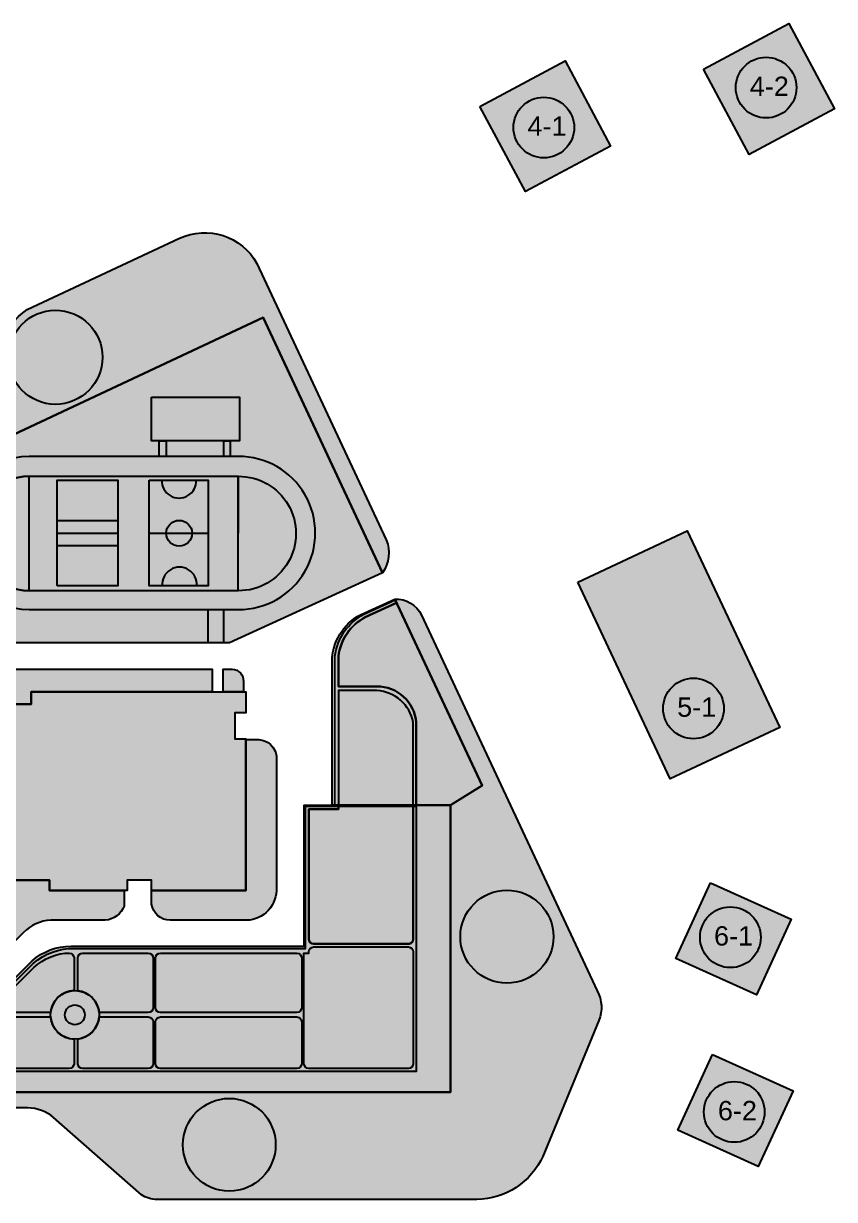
# Model space of a CAD drawing. Header units: millimetres. Extents: x 2242357 to 2245404, y 378014 to 382094.
# Drawn here: x 2244671.2 to 2244839, y 381106.1 to 381349.5 of the extents above; entities that cross this region are included whole.
import ezdxf

# ---------------------------------------------------------------- set-up
doc = ezdxf.new("R2010")
doc.units = ezdxf.units.MM
for name, color, linetype, transparency in [('торговый_центр_здание', 250, 'Continuous', 0.4), ('торговый_центр_подписи_здание', 250, 'Continuous', 0.4), ('торговый_центр_штриховка_здание', 240, 'Continuous', 0.4)]:
    doc.layers.add(name, color=color, linetype=linetype, transparency=transparency)
for name, color, linetype, true_color, transparency in [('школа_дорожки', 7, 'Continuous', 0x000000, 0.5), ('школа_дорожки_штриховки', 7, 'Continuous', 0xe5d73e, 0.5), ('школа_здание_штриховка', 7, 'Continuous', 0xae5b56, 0.5), ('школа_озеленение_штриховка', 7, 'Continuous', 0x4dd15e, 0.5), ('школа_розовая_площадка', 7, 'Continuous', 0x000000, 0.5), ('школа_розовая_площадка_штриховка', 7, 'Continuous', 0xd8749c, 0.5), ('школа_сад', 7, 'Continuous', 0x000000, 0.5), ('школа_сад_штриховка', 7, 'Continuous', 0x2d8650, 0.5), ('школа_штриховка_тропинки_площадки', 7, 'Continuous', 0xf4c085, 0.5)]:
    doc.layers.add(name, color=color, linetype=linetype, true_color=true_color, transparency=transparency)
for name, color, linetype, true_color in [('школа_контур_здания', 7, 'Continuous', 0x000000), ('школа_озеленение', 7, 'Continuous', 0x000000), ('школа_стадион', 7, 'Continuous', 0x000000), ('школа_стадион_дорожки_штриховка', 7, 'Continuous', 0x6d6b5f), ('школа_стадион_игра_штриховка', 7, 'Continuous', 0x3e738e), ('школа_стадион_озеленение_штриховка', 7, 'Continuous', 0x50ef34), ('школа_стадион_поле_штриховка', 7, 'Continuous', 0x419b31), ('школа_тропинки_площадки', 7, 'Continuous', 0x000000)]:
    doc.layers.add(name, color=color, linetype=linetype, true_color=true_color)
doc.styles.get("Standard").update_dxf_attribs({"font": 'arial.ttf'})

# ---------------------------------------------------------------- blocks, each defined once
blk = doc.blocks.new('A$C4AC02E62')
at = {"layer": 'школа_дорожки_штриховки'}
h = blk.add_hatch(color=256, dxfattribs=at)
h.dxf.hatch_style = 1
edge = h.paths.add_edge_path()
edge.add_line((174.4633956807666, 62.6175263186451), (174.4633956807666, 93.47889421170112))
edge.add_arc((185.8270755572211, 92.03654062064619), 11.45485068502281, 117.9066491774152, 172.7663200540998, ccw=False)
edge.add_line((180.4658346185461, 102.1593218498165), (186.9290976035409, 105.1121931516682))
edge.add_line((186.9290976035409, 105.1121931516682), (187.2152615236118, 104.5001035872265))
edge.add_line((187.2152615236118, 104.5001035872265), (180.754621587228, 101.5484306777362))
edge.add_arc((185.7833552858622, 92.11982371969944), 10.68582199837325, 118.0731649939531, 172.6930768982207)
edge.add_line((175.184311971534, 93.4788942115847), (175.184311971534, 87.21507368609309))
edge.add_line((175.184311971534, 87.21507368609309), (183.1243120287545, 87.21507368603488))
edge.add_arc((183.1841734120703, 79.06811827749111), 8.147175327315177, 4.6902556427817785, 90.42098461649312, ccw=False)
edge.add_line((191.3040663567372, 79.7343047237373), (191.3040663567372, 62.6175263186451))
edge.add_line((191.3040663567372, 62.6175263186451), (190.6575565645471, 62.6175263186451))
edge.add_line((190.6575565645471, 62.6175263186451), (190.6575565645471, 79.7343047237955))
edge.add_arc((182.7667465731823, 78.334582833254), 8.013994240744369, 10.05885580555814, 87.44274897878823)
edge.add_line((183.1243120287545, 86.34059623791836), (175.184311971534, 86.34059623791836))
edge.add_line((175.184311971534, 86.34059623791836), (175.184311971534, 62.6175263186451))
edge.add_line((175.184311971534, 62.6175263186451), (174.4633956807666, 62.6175263186451))
h = blk.add_hatch(color=256, dxfattribs=at)
h.dxf.hatch_style = 1
edge = h.paths.add_edge_path()
edge.add_line((120.5335660534911, 33.00400760630146), (168.3885185029358, 33.00400760630146))
edge.add_line((168.3885185029358, 33.00400760630146), (168.3885185029358, 62.41468411381356))
edge.add_line((168.3885185029358, 62.41468411381356), (175.184311971534, 62.41468411381356))
edge.add_line((175.184311971534, 62.41468411381356), (175.184311971534, 61.80294204247184))
edge.add_line((175.184311971534, 61.80294204247184), (169.0664443718269, 61.80294204247184))
edge.add_line((169.0664443718269, 61.80294204247184), (169.0664443718269, 34.9373064073734))
edge.add_arc((170.0664443718269, 34.9373064073734), 1, 180, 270)
edge.add_line((170.0664443718269, 33.9373064073734), (189.6575565645471, 33.93730640743161))
edge.add_arc((189.6575565646344, 34.93730640734429), 0.9999999999126885, 269.9999999949974, 360.0000000016676)
edge.add_line((190.6575565645471, 34.9373064073734), (190.6575565645471, 62.41468411381356))
edge.add_line((190.6575565645471, 62.41468411381356), (191.3040663567372, 62.41468411381356))
edge.add_line((191.3040663567372, 62.41468411381356), (191.3040663567372, 7.512140350649133))
edge.add_line((191.3040663567372, 7.512140350649133), (90.6172829605639, 7.512140350649133))
edge.add_line((90.6172829605639, 7.512140350649133), (89.65896267443895, 7.512140350649133))
edge.add_line((89.65896267443895, 7.512140350649133), (112.1165984622203, 29.93307498807553))
edge.add_arc((120.2598098608171, 20.6840406806503), 12.32300805413053, 88.72706689856187, 131.3619526215606, ccw=False)
edge = h.paths.add_edge_path(flags=16)
edge.add_line((168.0693973009475, 9.15263952803798), (168.0693973009475, 32.02757314615883))
edge.add_line((168.0693973009475, 32.02757314615883), (169.0532165500335, 32.02757314615883))
edge.add_line((169.0532165500335, 32.02757314615883), (169.0532165500335, 32.30987864197232))
edge.add_arc((170.0532165500335, 32.30987864197232), 1, 90, 180, ccw=False)
edge.add_line((170.0532165500335, 33.30987864197232), (189.6575565645471, 33.30987864197232))
edge.add_arc((189.6575565645471, 32.30987864197232), 1, 0, 90, ccw=False)
edge.add_line((190.6575565645471, 32.30987864197232), (190.6575565645471, 9.15263952803798))
edge.add_arc((189.6575565645471, 9.15263952803798), 1, -90, 0, ccw=False)
edge.add_line((189.6575565645471, 8.15263952803798), (169.0693973009475, 8.15263952803798))
edge.add_arc((169.0693973009475, 9.15263952803798), 1, 180, 270, ccw=False)
edge = h.paths.add_edge_path(flags=16)
edge.add_line((138.374236728996, 18.82021868252195), (166.5965026700869, 18.82021868252195))
edge.add_arc((166.5965026700869, 17.82021868252195), 1, 0, 90, ccw=False)
edge.add_line((167.5965026700869, 17.82021868252195), (167.5965026700869, 9.15263952803798))
edge.add_arc((166.5965026700869, 9.15263952803798), 1, -90, 0, ccw=False)
edge.add_line((166.5965026700869, 8.15263952803798), (138.374236728996, 8.15263952803798))
edge.add_arc((138.374236728996, 9.15263952803798), 1, 180, 270, ccw=False)
edge.add_line((137.374236728996, 9.15263952803798), (137.374236728996, 17.82021868252195))
edge.add_arc((138.374236728996, 17.82021868252195), 1, 90, 180, ccw=False)
edge = h.paths.add_edge_path(flags=16)
edge.add_line((138.374236728996, 32.02757314615883), (166.5965026700869, 32.02757314615883))
edge.add_arc((166.5965026700869, 31.02757314615883), 1, 0, 90, ccw=False)
edge.add_line((167.5965026700869, 31.02757314615883), (167.5965026700869, 20.74306035437621))
edge.add_arc((166.5965026700869, 20.74306035437621), 1, -90, 0, ccw=False)
edge.add_line((166.5965026700869, 19.74306035437621), (138.374236728996, 19.74306035437621))
edge.add_arc((138.374236728996, 20.74306035437621), 1, 180, 270, ccw=False)
edge.add_line((137.374236728996, 20.74306035437621), (137.374236728996, 31.02757314615883))
edge.add_arc((138.374236728996, 31.02757314615883), 1, 90, 180, ccw=False)
edge = h.paths.add_edge_path(flags=16)
edge.add_line((121.2974727642722, 9.15263952803798), (121.2974727642722, 14.26213682920206))
edge.add_arc((120.6807255713649, 19.26072525927641), 5.036493164219745, 277.0338481047763, 354.9823305389667)
edge.add_line((125.6979177491739, 18.82021868252195), (135.8616586327553, 18.82021868252195))
edge.add_arc((135.8616586327553, 17.82021868252195), 1, 0, 90, ccw=False)
edge.add_line((136.8616586327553, 17.82021868252195), (136.8616586327553, 9.15263952803798))
edge.add_arc((135.8616586327553, 9.15263952803798), 1, -90, 0, ccw=False)
edge.add_line((135.8616586327553, 8.15263952803798), (122.2974727642722, 8.15263952803798))
edge.add_arc((122.2974727642722, 9.15263952803798), 1, 180, 270, ccw=False)
edge = h.paths.add_edge_path(flags=16)
edge.add_line((121.2974727642722, 24.25931368989404), (121.2974727642722, 31.02757314615883))
edge.add_arc((122.2974727642722, 31.02757314615883), 1, 90, 180, ccw=False)
edge.add_line((122.2974727642722, 32.02757314615883), (135.8616586327553, 32.02757314615883))
edge.add_arc((135.8616586327553, 31.02757314615883), 1, 0, 90, ccw=False)
edge.add_line((136.8616586327553, 31.02757314615883), (136.8616586327553, 20.74306035437621))
edge.add_arc((135.8616586327553, 20.74306035437621), 1, -90, 0, ccw=False)
edge.add_line((135.8616586327553, 19.74306035437621), (125.6940693906508, 19.74306035437621))
edge.add_arc((120.6807255711358, 19.2607252595323), 5.036493164533027, 5.495527006585802, 82.96615189303729)
edge = h.paths.add_edge_path(flags=16)
edge.add_line((104.5787040744908, 21.45074516226305), (111.4533565486781, 28.31416280951817))
edge.add_arc((120.0892807902359, 20.38769465725507), 11.72211947024798, 96.79098765393587, 137.4527860637202, ccw=False)
edge.add_line((118.703166206833, 32.02757314615883), (119.5038034538738, 32.02757314615883))
edge.add_arc((119.5038034538738, 31.02757314615883), 1, 0, 90, ccw=False)
edge.add_line((120.5038034538738, 31.02757314615883), (120.5038034538738, 24.29411000147229))
edge.add_arc((120.6807255712298, 19.26072525960249), 5.036493164424772, 92.01310241858758, 174.5044729940978)
edge.add_line((115.6673817518167, 19.74306035437621), (105.2852323562838, 19.74306035437621))
edge.add_arc((105.2852323561899, 20.74306035442143), 1.000000000045219, 134.9531442237498, 270.00000000538284, ccw=False)
edge = h.paths.add_edge_path(flags=16)
edge.add_arc((120.6807255712338, 19.26072525954805), 2.048422809284821, 0, 360)
edge = h.paths.add_edge_path(flags=16)
edge.add_line((102.3576062433422, 18.82021868252195), (115.6635333932936, 18.82021868252195))
edge.add_arc((120.6807255713204, 19.26072525952403), 5.036493164458339, 185.0176694636228, 267.9868975803938)
edge.add_line((120.5038034538738, 14.22734051762382), (120.5038034538738, 9.15263952803798))
edge.add_arc((119.5038034538738, 9.15263952803798), 1, -90, 0, ccw=False)
edge.add_line((119.5038034538738, 8.15263952803798), (93.67583900410682, 8.15263952803798))
edge.add_arc((93.67583900405279, 9.1526395281962), 1.00000000015822, 134.9531442205175, 270.0000000030957, ccw=False)
edge.add_line((92.96931072231382, 9.860324336157646), (101.6510779615492, 18.5279034905252))
edge.add_arc((102.3576062431006, 17.82021868233269), 1.000000000189262, 89.99999998616067, 134.9531442035607, ccw=False)
at = {"layer": 'школа_здание_штриховка'}
h = blk.add_hatch(color=256, dxfattribs=at)
h.dxf.hatch_style = 1
h.paths.add_polyline_path([(36.49886740278453, 13.73021093499847), (36.49886740278453, 81.78390209097415), (70.93915503239259, 81.78390209097415), (70.93915503239259, 79.87416882975958), (72.70176229206845, 79.87416882975958), (72.70176229206845, 81.78390209097415), (85.36905517848209, 81.78390209097415), (85.36905517848209, 83.51978557556868), (111.6312419571914, 83.51978557556868), (111.6312419571914, 86.09746797895059), (156.0634955060668, 86.09746797895059), (156.0634955060668, 81.78390209097415), (153.776735806372, 81.78390209097415), (153.776735806372, 76.38279474317096), (156.0634955060668, 76.38279474317096), (156.0634955060668, 44.9708850919269), (136.5574187305756, 44.9708850919269), (136.5574187305756, 47.13028231821954), (131.5143116549589, 47.13028231821954), (131.5143116549589, 44.9708850919269), (115.4292803020217, 44.9708850919269), (115.4292803020217, 47.13028231821954), (108.3833717247471, 47.13028231821954), (101.2907251650468, 40.04113100696122), (102.8520034584217, 38.4807791725616), (78.08923215512186, 13.73021093499847)])
h.paths.add_polyline_path([(49.51669756742194, 25.92845240910538), (49.51669756742194, 62.37677701958455), (86.02879279246554, 62.37677701958455), (86.02879279246554, 39.90303151367698), (72.04732363577932, 25.92845240910538)], flags=16)
h = blk.add_hatch(color=256, dxfattribs=at)
h.dxf.hatch_style = 1
edge = h.paths.add_edge_path()
edge.add_arc((120.6807255712338, 19.26072525954805), 2.048422809284821, 0, 360)
at = {"layer": 'школа_озеленение_штриховка'}
h = blk.add_hatch(color=256, dxfattribs=at)
h.dxf.hatch_style = 1
h.paths.add_polyline_path([(83.1500880648382, 85.20991911902092), (83.1500880648382, 90.81755477306433), (149.0676312325522, 90.81755477306433), (149.0676312325522, 86.09746797895059), (111.6312419571914, 86.09746797895059), (111.6312419571914, 83.51978557556868), (92.25744339963421, 83.51978557556868), (92.25744339963421, 85.20991911902092)])
h = blk.add_hatch(color=256, dxfattribs=at)
h.dxf.hatch_style = 1
edge = h.paths.add_edge_path()
edge.add_line((151.3428165884688, 86.09746797895059), (151.3428165884688, 90.81755477306433))
edge.add_line((151.3428165884688, 90.81755477306433), (153.1897512120195, 90.81755477306433))
edge.add_arc((153.0557355918114, 88.32467262410586), 2.496481843526119, -2.7873080099590766, 86.92278069171391, ccw=False)
edge.add_line((155.5492639322765, 88.20327241672203), (155.5492639322765, 86.09746797895059))
edge.add_line((155.5492639322765, 86.09746797895059), (151.3428165884688, 86.09746797895059))
h = blk.add_hatch(color=256, dxfattribs=at)
h.dxf.hatch_style = 1
edge = h.paths.add_edge_path()
edge.add_line((156.0634955060668, 76.20371640170924), (158.7090598735958, 76.20371640170924))
edge.add_arc((158.5525699732807, 72.3652413035178), 3.841663724005059, 6.4576188956390865, 87.66541452367551, ccw=False)
edge.add_line((162.3698595669121, 72.7973064915277), (162.3698595669121, 44.93689942127094))
edge.add_arc((155.9824769981123, 45.21294228132307), 6.393344644299465, 266.3522637858952, 357.52539398999625, ccw=False)
edge.add_line((155.5757195758633, 38.83255011937581), (140.3786057638936, 38.83255011937581))
edge.add_arc((140.4130120021061, 42.73511528281981), 3.902716828589368, 188.9127372885077, 269.4948755285761, ccw=False)
edge.add_line((136.5574187305756, 42.13046731194481), (136.5574187305756, 44.9708850919269))
edge.add_line((136.5574187305756, 44.9708850919269), (156.0634955060668, 44.9708850919269))
edge.add_line((156.0634955060668, 44.9708850919269), (156.0634955060668, 76.20371640170924))
h = blk.add_hatch(color=256, dxfattribs=at)
h.dxf.hatch_style = 1
edge = h.paths.add_edge_path()
edge.add_line((6.823902589734644, 44.71468542097136), (12.00590179441497, 44.71468542097136))
edge.add_line((12.00590179441497, 44.71468542097136), (12.00590179441497, 5.461235842201859))
edge.add_line((12.00590179441497, 5.461235842201859), (81.73305765120313, 5.461235842201859))
edge.add_arc((81.76939589705489, 17.7485628549569), 12.2873807455654, 269.830555331503, 318.0262892227325)
edge.add_line((90.90447082137689, 9.530890939291567), (111.815327739343, 30.40757451439276))
edge.add_arc((119.9423956573581, 21.19437273823807), 12.28545155507804, 90.09614878296719, 131.4158750662944, ccw=False)
edge.add_line((119.9217792931013, 33.47980699501932), (168.1256155436859, 33.47980699501932))
edge.add_line((168.1256155436859, 33.47980699501932), (168.1256155436859, 62.6175263186451))
edge.add_line((168.1256155436859, 62.6175263186451), (173.8929458647035, 62.6175263186451))
edge.add_line((173.8929458647035, 62.6175263186451), (198.3908719057217, 62.6175263186451))
edge.add_line((198.3908719057217, 62.6175263186451), (198.3908719057217, 3.263931521913037))
edge.add_line((198.3908719057217, 3.263931521913037), (6.823902589734644, 3.263931521913037))
edge.add_line((6.823902589734644, 3.263931521913037), (6.823902589734644, 44.71468542097136))
edge = h.paths.add_edge_path(flags=16)
edge.add_line((120.5335660534911, 33.00400760630146), (168.3885185029358, 33.00400760630146))
edge.add_line((168.3885185029358, 33.00400760630146), (168.3885185029358, 62.41468411381356))
edge.add_line((168.3885185029358, 62.41468411381356), (175.184311971534, 62.41468411381356))
edge.add_line((175.184311971534, 62.41468411381356), (175.184311971534, 61.80294204247184))
edge.add_line((175.184311971534, 61.80294204247184), (169.0664443718269, 61.80294204247184))
edge.add_line((169.0664443718269, 61.80294204247184), (169.0664443718269, 34.9373064073734))
edge.add_arc((170.0664443718269, 34.9373064073734), 1, 180, 270)
edge.add_line((170.0664443718269, 33.9373064073734), (189.6575565645471, 33.93730640743161))
edge.add_arc((189.6575565646344, 34.93730640734429), 0.9999999999126885, 269.9999999949974, 360.0000000016676)
edge.add_line((190.6575565645471, 34.9373064073734), (190.6575565645471, 62.41468411381356))
edge.add_line((190.6575565645471, 62.41468411381356), (191.3040663567372, 62.41468411381356))
edge.add_line((191.3040663567372, 62.41468411381356), (191.3040663567372, 7.512140350649133))
edge.add_line((191.3040663567372, 7.512140350649133), (90.6172829605639, 7.512140350649133))
edge.add_line((90.6172829605639, 7.512140350649133), (89.65896267443895, 7.512140350649133))
edge.add_line((89.65896267443895, 7.512140350649133), (112.1165984622203, 29.93307498807553))
edge.add_arc((120.2598098608171, 20.6840406806503), 12.32300805413053, 88.72706689856187, 131.3619526215606, ccw=False)
edge = h.paths.add_edge_path(flags=0)
edge.add_line((190.6575565645471, 62.41468411381356), (190.6575565645471, 34.9373064073734))
edge.add_arc((189.6575565645471, 34.9373064073734), 1, -90, 0, ccw=False)
edge.add_line((189.6575565645471, 33.9373064073734), (170.0664443718269, 33.9373064073734))
edge.add_arc((170.0664443718269, 34.9373064073734), 1, 180, 270, ccw=False)
edge.add_line((169.0664443718269, 34.9373064073734), (169.0664443718269, 61.80294204247184))
edge.add_line((169.0664443718269, 61.80294204247184), (175.184311971534, 61.80294204247184))
edge.add_line((175.184311971534, 61.80294204247184), (175.184311971534, 62.41468411381356))
edge.add_line((175.184311971534, 62.41468411381356), (190.6575565645471, 62.41468411381356))
h = blk.add_hatch(color=256, dxfattribs=at)
h.dxf.hatch_style = 1
edge = h.paths.add_edge_path()
edge.add_line((130.8859901181422, 44.9708850919269), (130.8859901181422, 41.77361777029))
edge.add_arc((126.4452031590982, 43.60996128247396), 4.805491266286483, 276.1969756279911, 337.53404500410386, ccw=False)
edge.add_line((126.9639409435913, 38.83255011937581), (115.685569350142, 38.83255011937581))
edge.add_arc((115.9665226822406, 30.78610335226047), 8.051350219114688, 91.99975264118852, 136.9184829485707)
edge.add_line((110.0859561348334, 36.28548308386235), (88.30026795389131, 14.58865130797494))
edge.add_arc((77.74869613625368, 26.96622571561557), 16.26468616480026, 271.26223588733285, 310.4467599116266, ccw=False)
edge.add_line((78.1069809901528, 10.70548624894582), (40.43414439912885, 10.70548624894582))
edge.add_line((40.43414439912885, 10.70548624894582), (40.43414439912885, 13.73021093499847))
edge.add_line((40.43414439912885, 13.73021093499847), (78.08923215512186, 13.73021093499847))
edge.add_line((78.08923215512186, 13.73021093499847), (102.8520034584217, 38.4807791725616))
edge.add_line((102.8520034584217, 38.4807791725616), (101.2907251650468, 40.04113100696122))
edge.add_line((101.2907251650468, 40.04113100696122), (108.3833717247471, 47.13028231821954))
edge.add_line((108.3833717247471, 47.13028231821954), (115.4292803020217, 47.13028231821954))
edge.add_line((115.4292803020217, 47.13028231821954), (115.4292803020217, 44.9708850919269))
edge.add_line((115.4292803020217, 44.9708850919269), (130.8859901181422, 44.9708850919269))
h = blk.add_hatch(color=256, dxfattribs=at)
h.dxf.hatch_style = 1
edge = h.paths.add_edge_path()
edge.add_line((104.5787040744908, 21.45074516226305), (111.4533565486781, 28.31416280951817))
edge.add_arc((120.0892807902359, 20.38769465725507), 11.72211947024798, 96.79098765393587, 137.4527860637202, ccw=False)
edge.add_line((118.703166206833, 32.02757314615883), (119.5038034538738, 32.02757314615883))
edge.add_arc((119.5038034538738, 31.02757314615883), 1, 0, 90, ccw=False)
edge.add_line((120.5038034538738, 31.02757314615883), (120.5038034538738, 24.29411000147229))
edge.add_arc((120.6807255712298, 19.26072525960249), 5.036493164424772, 92.01310241858758, 174.5044729940978)
edge.add_line((115.6673817518167, 19.74306035437621), (105.2852323562838, 19.74306035437621))
edge.add_arc((105.2852323561899, 20.74306035442143), 1.000000000045219, 134.9531442237498, 270.00000000538284, ccw=False)
h = blk.add_hatch(color=256, dxfattribs=at)
h.dxf.hatch_style = 1
edge = h.paths.add_edge_path()
edge.add_line((121.2974727642722, 24.25931368989404), (121.2974727642722, 31.02757314615883))
edge.add_arc((122.2974727642722, 31.02757314615883), 1, 90, 180, ccw=False)
edge.add_line((122.2974727642722, 32.02757314615883), (135.8616586327553, 32.02757314615883))
edge.add_arc((135.8616586327553, 31.02757314615883), 1, 0, 90, ccw=False)
edge.add_line((136.8616586327553, 31.02757314615883), (136.8616586327553, 20.74306035437621))
edge.add_arc((135.8616586327553, 20.74306035437621), 1, -90, 0, ccw=False)
edge.add_line((135.8616586327553, 19.74306035437621), (125.6940693906508, 19.74306035437621))
edge.add_arc((120.6807255711358, 19.2607252595323), 5.036493164533027, 5.495527006585802, 82.96615189303729)
h = blk.add_hatch(color=256, dxfattribs=at)
h.dxf.hatch_style = 1
edge = h.paths.add_edge_path()
edge.add_line((138.374236728996, 32.02757314615883), (166.5965026700869, 32.02757314615883))
edge.add_arc((166.5965026700869, 31.02757314615883), 1, 0, 90, ccw=False)
edge.add_line((167.5965026700869, 31.02757314615883), (167.5965026700869, 20.74306035437621))
edge.add_arc((166.5965026700869, 20.74306035437621), 1, -90, 0, ccw=False)
edge.add_line((166.5965026700869, 19.74306035437621), (138.374236728996, 19.74306035437621))
edge.add_arc((138.374236728996, 20.74306035437621), 1, 180, 270, ccw=False)
edge.add_line((137.374236728996, 20.74306035437621), (137.374236728996, 31.02757314615883))
edge.add_arc((138.374236728996, 31.02757314615883), 1, 90, 180, ccw=False)
h = blk.add_hatch(color=256, dxfattribs=at)
h.dxf.hatch_style = 1
edge = h.paths.add_edge_path()
edge.add_line((168.0693973009475, 9.15263952803798), (168.0693973009475, 32.02757314615883))
edge.add_line((168.0693973009475, 32.02757314615883), (169.0532165500335, 32.02757314615883))
edge.add_line((169.0532165500335, 32.02757314615883), (169.0532165500335, 32.30987864197232))
edge.add_arc((170.0532165500335, 32.30987864197232), 1, 90, 180, ccw=False)
edge.add_line((170.0532165500335, 33.30987864197232), (189.6575565645471, 33.30987864197232))
edge.add_arc((189.6575565645471, 32.30987864197232), 1, 0, 90, ccw=False)
edge.add_line((190.6575565645471, 32.30987864197232), (190.6575565645471, 9.15263952803798))
edge.add_arc((189.6575565645471, 9.15263952803798), 1, -90, 0, ccw=False)
edge.add_line((189.6575565645471, 8.15263952803798), (169.0693973009475, 8.15263952803798))
edge.add_arc((169.0693973009475, 9.15263952803798), 1, 180, 270, ccw=False)
h = blk.add_hatch(color=256, dxfattribs=at)
h.dxf.hatch_style = 1
edge = h.paths.add_edge_path()
edge.add_line((102.3576062433422, 18.82021868252195), (115.6635333932936, 18.82021868252195))
edge.add_arc((120.6807255713204, 19.26072525952403), 5.036493164458339, 185.0176694636228, 267.9868975803938)
edge.add_line((120.5038034538738, 14.22734051762382), (120.5038034538738, 9.15263952803798))
edge.add_arc((119.5038034538738, 9.15263952803798), 1, -90, 0, ccw=False)
edge.add_line((119.5038034538738, 8.15263952803798), (93.67583900410682, 8.15263952803798))
edge.add_arc((93.67583900405279, 9.1526395281962), 1.00000000015822, 134.9531442205175, 270.0000000030957, ccw=False)
edge.add_line((92.96931072231382, 9.860324336157646), (101.6510779615492, 18.5279034905252))
edge.add_arc((102.3576062431006, 17.82021868233269), 1.000000000189262, 89.99999998616067, 134.9531442035607, ccw=False)
h = blk.add_hatch(color=256, dxfattribs=at)
h.dxf.hatch_style = 1
edge = h.paths.add_edge_path()
edge.add_line((121.2974727642722, 9.15263952803798), (121.2974727642722, 14.26213682920206))
edge.add_arc((120.6807255713649, 19.26072525927641), 5.036493164219745, 277.0338481047763, 354.9823305389667)
edge.add_line((125.6979177491739, 18.82021868252195), (135.8616586327553, 18.82021868252195))
edge.add_arc((135.8616586327553, 17.82021868252195), 1, 0, 90, ccw=False)
edge.add_line((136.8616586327553, 17.82021868252195), (136.8616586327553, 9.15263952803798))
edge.add_arc((135.8616586327553, 9.15263952803798), 1, -90, 0, ccw=False)
edge.add_line((135.8616586327553, 8.15263952803798), (122.2974727642722, 8.15263952803798))
edge.add_arc((122.2974727642722, 9.15263952803798), 1, 180, 270, ccw=False)
h = blk.add_hatch(color=256, dxfattribs=at)
h.dxf.hatch_style = 1
edge = h.paths.add_edge_path()
edge.add_line((138.374236728996, 18.82021868252195), (166.5965026700869, 18.82021868252195))
edge.add_arc((166.5965026700869, 17.82021868252195), 1, 0, 90, ccw=False)
edge.add_line((167.5965026700869, 17.82021868252195), (167.5965026700869, 9.15263952803798))
edge.add_arc((166.5965026700869, 9.15263952803798), 1, -90, 0, ccw=False)
edge.add_line((166.5965026700869, 8.15263952803798), (138.374236728996, 8.15263952803798))
edge.add_arc((138.374236728996, 9.15263952803798), 1, 180, 270, ccw=False)
edge.add_line((137.374236728996, 9.15263952803798), (137.374236728996, 17.82021868252195))
edge.add_arc((138.374236728996, 17.82021868252195), 1, 90, 180, ccw=False)
at = {"layer": 'школа_розовая_площадка_штриховка'}
h = blk.add_hatch(color=256, dxfattribs=at)
h.dxf.hatch_style = 1
edge = h.paths.add_edge_path()
edge.add_line((175.184311971534, 87.21507368609309), (175.184311971534, 93.4788942115847))
edge.add_arc((185.783355287668, 92.11982371845292), 10.68582200032292, 118.07316499935109, 172.6930768928228, ccw=False)
edge.add_line((180.754621587228, 101.5484306777362), (187.2152615236118, 104.5001035872265))
edge.add_line((187.2152615236118, 104.5001035872265), (204.8914741249755, 66.69161511404673))
edge.add_line((204.8914741249755, 66.69161511404673), (198.3908719057217, 62.6175263186451))
edge.add_line((198.3908719057217, 62.6175263186451), (191.3040663567372, 62.6175263186451))
edge.add_line((191.3040663567372, 62.6175263186451), (191.3040663567372, 79.7343047237373))
edge.add_arc((183.1841734125433, 79.06811827800828), 8.147175326801495, 4.690255639428922, 90.42098461984591)
edge.add_line((183.1243120287545, 87.21507368603488), (175.184311971534, 87.21507368609309))
h = blk.add_hatch(color=256, dxfattribs=at)
h.dxf.hatch_style = 1
edge = h.paths.add_edge_path()
edge.add_line((175.184311971534, 62.6175263186451), (190.6575565645471, 62.6175263186451))
edge.add_line((190.6575565645471, 62.6175263186451), (190.6575565645471, 79.73430472362088))
edge.add_arc((182.7667465736549, 78.33458283382996), 8.013994240147914, 10.05885580086459, 87.44274898198016)
edge.add_line((183.1243120287545, 86.34059623791836), (175.184311971534, 86.34059623791836))
edge.add_line((175.184311971534, 86.34059623791836), (175.184311971534, 62.6175263186451))
at = {"layer": 'школа_сад_штриховка'}
h = blk.add_hatch(color=256, dxfattribs=at)
h.dxf.hatch_style = 1
edge = h.paths.add_edge_path()
edge.add_line((190.6575565645471, 62.41468411381356), (190.6575565645471, 34.9373064073734))
edge.add_arc((189.6575565645471, 34.9373064073734), 1, -90, 0, ccw=False)
edge.add_line((189.6575565645471, 33.9373064073734), (170.0664443718269, 33.9373064073734))
edge.add_arc((170.0664443718269, 34.9373064073734), 1, 180, 270, ccw=False)
edge.add_line((169.0664443718269, 34.9373064073734), (169.0664443718269, 61.80294204247184))
edge.add_line((169.0664443718269, 61.80294204247184), (175.184311971534, 61.80294204247184))
edge.add_line((175.184311971534, 61.80294204247184), (175.184311971534, 62.41468411381356))
edge.add_line((175.184311971534, 62.41468411381356), (190.6575565645471, 62.41468411381356))
at = {"layer": 'школа_стадион_дорожки_штриховка'}
h = blk.add_hatch(color=256, dxfattribs=at)
h.dxf.hatch_style = 1
h.paths.add_polyline_path([(136.5144283096306, 147.0834467848763), (154.7274855007418, 147.0834467848763), (154.7274855007418, 138.0145012910943), (136.5144283096306, 138.0145012910943)])
h = blk.add_hatch(color=256, dxfattribs=at)
h.dxf.hatch_style = 1
h.paths.add_polyline_path([(138.1315295291133, 138.0145012910943), (139.5386390769854, 138.0145012910943), (139.5386390769854, 134.8015482753981), (138.1315295291133, 134.8015482753981)])
h = blk.add_hatch(color=256, dxfattribs=at)
h.dxf.hatch_style = 1
h.paths.add_polyline_path([(151.4916295842268, 138.0145012910943), (152.8276395895518, 138.0145012910943), (152.8276395895518, 134.8015482753981), (151.4916295842268, 134.8015482753981)])
h = blk.add_hatch(color=256, dxfattribs=at)
h.dxf.hatch_style = 1
edge = h.paths.add_edge_path()
edge.add_arc((154.5719765024257, 118.9629186202656), 15.83884499441257, 269.7012293057126, 450.2987706942874)
edge.add_line((154.4893847075291, 134.8015482753981), (111.2410212126561, 134.8015482753981))
edge.add_arc((111.4054356012505, 118.9629186200909), 15.83948299185148, 90.59474287987095, 269.405257120129)
edge.add_line((111.2410212126561, 103.1242889647838), (154.4893847075291, 103.124288965133))
edge = h.paths.add_edge_path(flags=16)
edge.add_line((154.4893847242929, 107.0143411110621), (111.2410212126561, 107.0143411112949))
edge.add_arc((111.3174238856874, 118.851811620174), 11.83771706947871, 90.36979943643041, 269.6302005635696, ccw=False)
edge.add_line((111.2410212126561, 130.689282129053), (154.4893847075291, 130.689282129053))
edge.add_arc((154.5716764228414, 118.8518116201158), 11.83775654321242, -90.39830232486861, 90.39830232486861, ccw=False)
h = blk.add_hatch(color=256, dxfattribs=at)
h.dxf.hatch_style = 1
h.paths.add_polyline_path([(148.2739619226195, 96.26702634454705), (148.2739619226195, 103.1242889650166), (151.4271439523436, 103.1242889650166), (151.4271439523436, 96.26702634454705)])
at = {"layer": 'школа_стадион_игра_штриховка'}
h = blk.add_hatch(color=256, dxfattribs=at)
h.dxf.hatch_style = 1
edge = h.paths.add_edge_path()
edge.add_line((111.2410212513059, 107.0143411110621), (111.2410212126561, 130.689282129053))
edge.add_arc((111.3174238861546, 118.8518116200659), 11.83771706958982, 90.36979943868806, 269.6302007483853)
h = blk.add_hatch(color=256, dxfattribs=at)
h.dxf.hatch_style = 1
edge = h.paths.add_edge_path()
edge.add_arc((154.5716764233071, 118.8518116200592), 11.83775654315901, -90.39830224598398, 90.39830232937823, ccw=False)
edge.add_line((154.4893847242929, 107.0143411110621), (154.4893847070634, 130.689282129053))
at = {"layer": 'школа_стадион_озеленение_штриховка'}
h = blk.add_hatch(color=256, dxfattribs=at)
h.dxf.hatch_style = 1
edge = h.paths.add_edge_path()
edge.add_arc((77.20329052207448, 102.4846926908573), 6.230163834081754, 182.7862850065114, 273.62970961401356, ccw=False)
edge.add_line((70.98049197532237, 102.1818401755299), (70.98049197532237, 121.9908999855979))
edge.add_line((70.98049197532237, 121.9908999855979), (159.5979580204003, 163.5720623096568))
edge.add_line((159.5979580204003, 163.5720623096568), (184.3034362150356, 110.7283446759102))
edge.add_line((184.3034362150356, 110.7283446759102), (152.6504131294787, 96.26702634454705))
edge.add_line((152.6504131294787, 96.26702634454705), (77.59770984901115, 96.26702634454705))
edge = h.paths.add_edge_path(flags=16)
edge.add_arc((154.5719765024257, 118.9629186202656), 15.83884499441257, 269.7012293057126, 450.2987706942874)
edge.add_line((154.4893847075291, 134.8015482753981), (111.2410212126561, 134.8015482753981))
edge.add_arc((111.4054356012505, 118.9629186200909), 15.83948299185148, 90.59474287987095, 269.405257120129)
edge.add_line((111.2410212126561, 103.1242889647838), (154.4893847075291, 103.124288965133))
h.paths.add_polyline_path([(85.1904795835726, 118.5184906194918), (94.59380743140355, 118.5184906194918), (94.59380743140355, 100.2851783260703), (85.1904795835726, 100.2851783260703)], flags=16)
h.paths.add_polyline_path([(74.9951359028928, 100.2851783260703), (74.9951359028928, 118.5184906194918), (84.0578473387286, 118.5184906194918), (84.0578473387286, 100.2851783260703)], flags=16)
h.paths.add_polyline_path([(78.9932450526394, 100.2851783260703), (79.8447860837914, 100.2851783260703), (79.8447860837914, 96.26702634454705), (78.9932450526394, 96.26702634454705)], flags=16)
h.paths.add_polyline_path([(89.35558998445049, 96.26702634454705), (89.35558998445049, 100.2851783260703), (90.13603147258982, 100.2851783260703), (90.13603147258982, 96.26702634454705)], flags=17)
h.paths.add_polyline_path([(148.2739619226195, 96.26702634454705), (148.2739619226195, 103.1242889650166), (151.4271439523436, 103.1242889650166), (151.4271439523436, 96.26702634454705)], flags=17)
h.paths.add_polyline_path([(136.5144283096306, 147.0834467848763), (154.7274855007418, 147.0834467848763), (154.7274855007418, 138.0145012910943), (136.5144283096306, 138.0145012910943)], flags=16)
h.paths.add_polyline_path([(151.4916295842268, 138.0145012910943), (152.8276395895518, 138.0145012910943), (152.8276395895518, 134.8015482753981), (151.4916295842268, 134.8015482753981)], flags=16)
h.paths.add_polyline_path([(138.1315295291133, 138.0145012910943), (139.5386390769854, 138.0145012910943), (139.5386390769854, 134.8015482753981), (138.1315295291133, 134.8015482753981)], flags=16)
at = {"layer": 'школа_стадион_поле_штриховка'}
h = blk.add_hatch(color=256, dxfattribs=at)
h.dxf.hatch_style = 1
h.paths.add_polyline_path([(111.2410212145187, 130.689282129053), (154.4893847070634, 130.6892821289366), (154.4071632320993, 107.0151982789976), (111.2410212513059, 107.0143411112949)])
at = {"layer": 'школа_штриховка_тропинки_площадки'}
h = blk.add_hatch(color=256, dxfattribs=at)
h.dxf.hatch_style = 1
edge = h.paths.add_edge_path()
edge.add_line((70.98049197532237, 121.9908999855979), (70.98049197532237, 126.8658941830508))
edge.add_arc((76.73706664989608, 126.2631652387628), 5.788042342988346, 120.6324729235279, 174.0227555276016, ccw=False)
edge.add_line((73.78789025265723, 131.2435058638803), (97.23143494082615, 142.2437057187781))
edge.add_arc((91.08592228624545, 152.4283342496101), 11.8951243834879, 301.1072257233459, 337.1331176483502)
edge.add_line((102.0462108664215, 147.805990867957), (106.6597467083484, 160.6868420512183))
edge.add_arc((118.3316240738879, 154.0108110117379), 13.44626757417456, 123.85099464164949, 150.2314895772513, ccw=False)
edge.add_line((110.8415825297125, 165.177788639674), (142.2956826626323, 179.9367080915836))
edge.add_arc((147.5170784634582, 168.6607438991216), 12.42619582086837, 29.355970779823792, 114.8467491035286, ccw=False)
edge.add_line((158.3476363108493, 174.7524890754139), (185.0970100522973, 117.5369864354725))
edge.add_arc((178.4330766769216, 114.8631259967), 7.180357768069678, -35.15890961230667, 21.86280683542782, ccw=False)
edge.add_line((184.3034362150356, 110.7283446759102), (159.5979580204003, 163.572062309715))
edge.add_line((159.5979580204003, 163.572062309715), (70.98049197532237, 121.9908999855979))
h = blk.add_hatch(color=256, dxfattribs=at)
h.dxf.hatch_style = 1
edge = h.paths.add_edge_path()
edge.add_arc((187.0989459914801, 99.42764382595487), 5.856660119961293, 25.82076443980742, 92.4255457884758, ccw=False)
edge.add_line((192.370882911142, 101.9785552073736), (228.7230667304248, 24.22314719652059))
edge.add_arc((222.5032737427419, 20.83420945762536), 7.083129520751185, -22.682162287034714, 28.584350750333613, ccw=False)
edge.add_line((229.0385811892338, 18.10282146109967), (217.4581321212463, -10.0142092385795))
edge.add_arc((203.6230884522571, -3.746663066819922), 15.18850118800327, 270.727487026865, 335.6285410737906, ccw=False)
edge.add_line((203.815932336729, -18.93393996474333), (137.6569814207032, -18.93393996474333))
edge.add_arc((137.6713191177851, -13.13259549427788), 5.801362187844997, 236.06321864092558, 269.8583969867062, ccw=False)
edge.add_line((134.4325472521596, -17.94571922393516), (115.7192486943677, -1.517721022944897))
edge.add_arc((110.7207368468656, -8.895825852077682), 8.911876994174223, 55.88318057694269, 93.43930913771042)
edge.add_line((110.1861024214886, 0), (7.333173730876297, 0))
edge.add_arc((7.541240109479591, 7.550594861688083), 7.553461086366671, 176.7403110087214, 268.4215403604134, ccw=False)
edge.add_line((0, 7.98009689245373), (0, 38.68484316626564))
edge.add_arc((6.072370400661182, 38.71908316558578), 6.072466933658798, 99.12594042378379, 180.3230676870838, ccw=False)
edge.add_line((5.109246184583753, 44.71468542097136), (6.823902589734644, 44.71468542097136))
edge.add_line((6.823902589734644, 44.71468542097136), (6.823902589734644, 3.263931521913037))
edge.add_line((6.823902589734644, 3.263931521913037), (198.3908719057217, 3.263931521913037))
edge.add_line((198.3908719057217, 3.263931521913037), (198.3908719057217, 62.6175263186451))
edge.add_line((198.3908719057217, 62.6175263186451), (204.8914741249755, 66.69161511398852))
edge.add_line((204.8914741249755, 66.69161511398852), (186.8510855957866, 105.2790567309712))
at = {"layer": 'школа_дорожки'}
for points in [[(174.4633956807666, 62.6175263186451), (174.4633956807666, 93.47889421170112, -0.2440495760911803), (180.4658346185461, 102.1593218498165), (186.9290976035409, 105.1121931516682), (187.2152615236118, 104.5001035872265), (180.754621587228, 101.5484306777362, 0.2429414040933176), (175.184311971534, 93.4788942115847), (175.184311971534, 87.21507368609309), (183.1243120287545, 87.21507368603488, -0.3925538798801002), (191.3040663567372, 79.7343047237373), (191.3040663567372, 62.6175263186451), (190.6575565645471, 62.6175263186451), (190.6575565645471, 79.7343047237955, 0.3510960600584945), (183.1243120287545, 86.34059623791836), (175.184311971534, 86.34059623791836), (175.184311971534, 62.6175263186451)], [(120.5335660534911, 33.00400760630146), (168.3885185029358, 33.00400760630146), (168.3885185029358, 62.41468411381356), (175.184311971534, 62.41468411381356), (175.184311971534, 61.80294204247184), (169.0664443718269, 61.80294204247184), (169.0664443718269, 34.9373064073734, 0.414213562373095), (170.0664443718269, 33.9373064073734), (189.6575565645471, 33.93730640743161, 0.4142135624071923), (190.6575565645471, 34.9373064073734), (190.6575565645471, 62.41468411381356), (191.3040663567372, 62.41468411381356), (191.3040663567372, 7.512140350649133), (90.6172829605639, 7.512140350649133), (89.65896267443895, 7.512140350649133), (112.1165984622203, 29.93307498807553, -0.1882058940695026)]]:
    blk.add_lwpolyline(points, format="xyb", close=True, dxfattribs=at)
blk.add_circle((120.6807255712338, 19.26072525954805), 5.036493164487183, dxfattribs=at)
at = {"layer": 'школа_контур_здания'}
blk.add_lwpolyline([(173.8929458647035, 62.6175263186451), (173.8929458647035, 92.33775996323675, -0.278157189103672), (179.7397407041863, 102.0300962142064), (186.8510855957866, 105.2790567310294), (204.8914741249755, 66.69161511404673), (198.3908719057217, 62.6175263186451)], format="xyb", close=True, dxfattribs=at)
blk.add_lwpolyline([(85.36905517848209, 83.51978557556868), (111.6312419571914, 83.51978557556868), (111.6312419571914, 86.09746797895059), (156.0634955060668, 86.09746797895059), (156.0634955060668, 81.78390209097415), (153.776735806372, 81.78390209097415), (153.776735806372, 76.38279474317096), (156.0634955060668, 76.38279474317096), (156.0634955060668, 44.9708850919269), (136.5574187305756, 44.9708850919269), (136.5574187305756, 47.13028231821954), (131.5143116549589, 47.13028231821954), (131.5143116549589, 44.9708850919269), (115.4292803020217, 44.9708850919269), (115.4292803020217, 47.13028231821954), (108.3833717247471, 47.13028231821954)], dxfattribs=at)
for centre, radius in [((116.6627746880986, 155.3105933598708), 9.729906311567083), ((210.0396225107834, 35.4274473504629), 9.623565478692266), ((120.6807255712338, 19.26072525954805), 2.048422809284821), ((152.6176479179412, -7.616711644688621), 9.58814773570955)]:
    blk.add_circle(centre, radius, dxfattribs=at)
at = {"layer": 'школа_озеленение'}
blk.add_lwpolyline([(83.1500880648382, 85.20991911902092), (83.1500880648382, 90.81755477306433), (149.0676312325522, 90.81755477306433), (149.0676312325522, 86.09746797895059), (111.6312419571914, 86.09746797895059), (111.6312419571914, 83.51978557556868), (92.25744339963421, 83.51978557556868), (92.25744339963421, 85.20991911902092)], close=True, dxfattribs=at)
for points in [[(151.3428165884688, 86.09746797895059), (151.3428165884688, 90.81755477306433), (153.1897512120195, 90.81755477306433, -0.4127323253488566), (155.5492639322765, 88.20327241672203), (155.5492639322765, 86.09746797895059)], [(156.0634955060668, 76.20371640170924), (158.7090598735958, 76.20371640170924, -0.369949902039884), (162.3698595669121, 72.7973064915277), (162.3698595669121, 44.93689942127094, -0.4202233412693212), (155.5757195758633, 38.83255011937581), (140.3786057638936, 38.83255011937581, -0.3668494519435758), (136.5574187305756, 42.13046731194481), (136.5574187305756, 44.9708850919269), (156.0634955060668, 44.9708850919269)], [(6.823902589734644, 44.71468542097136), (12.00590179441497, 44.71468542097136), (12.00590179441497, 5.461235842201859), (81.73305765120313, 5.461235842201859, 0.2134493604133375), (90.90447082137689, 9.530890939291567), (111.815327739343, 30.40757451439276, -0.1822705087878983), (119.9217792931013, 33.47980699501932), (168.1256155436859, 33.47980699501932), (168.1256155436859, 62.6175263186451), (173.8929458647035, 62.6175263186451), (198.3908719057217, 62.6175263186451), (198.3908719057217, 3.263931521913037), (6.823902589734644, 3.263931521913037)], [(130.8859901181422, 44.9708850919269), (130.8859901181422, 41.77361777029, -0.2742119865024112), (126.9639409435913, 38.83255011937581), (115.685569350142, 38.83255011937581, 0.1985437570504858), (110.0859561348334, 36.28548308386235), (88.30026795389131, 14.58865130797494, -0.1726604521810134), (78.1069809901528, 10.70548624894582), (40.43414439912885, 10.70548624894582), (40.43414439912885, 13.73021093499847), (78.08923215512186, 13.73021093499847), (102.8520034584217, 38.4807791725616), (101.2907251650468, 40.04113100696122), (108.3833717247471, 47.13028231821954), (115.4292803020217, 47.13028231821954), (115.4292803020217, 44.9708850919269)], [(104.5787040744908, 21.45074516226305), (111.4533565486781, 28.31416280951817, -0.1793059262979381), (118.703166206833, 32.02757314615883), (119.5038034538738, 32.02757314615883, -0.414213562373095), (120.5038034538738, 31.02757314615883), (120.5038034538738, 24.29411000147229, 0.3763303627521799), (115.6673817518167, 19.74306035437621), (105.2852323562838, 19.74306035437621, -0.6684744031632358)], [(121.2974727642722, 24.25931368989404), (121.2974727642722, 31.02757314615883, -0.414213562373095), (122.2974727642722, 32.02757314615883), (135.8616586327553, 32.02757314615883, -0.414213562373095), (136.8616586327553, 31.02757314615883), (136.8616586327553, 20.74306035437621, -0.414213562373095), (135.8616586327553, 19.74306035437621), (125.6940693906508, 19.74306035437621, 0.3515212045810372)], [(138.374236728996, 32.02757314615883), (166.5965026700869, 32.02757314615883, -0.414213562373095), (167.5965026700869, 31.02757314615883), (167.5965026700869, 20.74306035437621, -0.414213562373095), (166.5965026700869, 19.74306035437621), (138.374236728996, 19.74306035437621, -0.414213562373095), (137.374236728996, 20.74306035437621), (137.374236728996, 31.02757314615883, -0.414213562373095)], [(168.0693973009475, 9.15263952803798), (168.0693973009475, 32.02757314615883), (169.0532165500335, 32.02757314615883), (169.0532165500335, 32.30987864197232, -0.414213562373095), (170.0532165500335, 33.30987864197232), (189.6575565645471, 33.30987864197232, -0.414213562373095), (190.6575565645471, 32.30987864197232), (190.6575565645471, 9.15263952803798, -0.414213562373095), (189.6575565645471, 8.15263952803798), (169.0693973009475, 8.15263952803798, -0.414213562373095)], [(102.3576062433422, 18.82021868252195), (115.6635333932936, 18.82021868252195, 0.3787125761166676), (120.5038034538738, 14.22734051762382), (120.5038034538738, 9.15263952803798, -0.414213562373095), (119.5038034538738, 8.15263952803798), (93.67583900410682, 8.15263952803798, -0.668474403169205), (92.96931072231382, 9.860324336157646), (101.6510779615492, 18.5279034905252, -0.1986998399261703)], [(121.2974727642722, 9.15263952803798), (121.2974727642722, 14.26213682920206, 0.3538656164954252), (125.6979177491739, 18.82021868252195), (135.8616586327553, 18.82021868252195, -0.414213562373095), (136.8616586327553, 17.82021868252195), (136.8616586327553, 9.15263952803798, -0.414213562373095), (135.8616586327553, 8.15263952803798), (122.2974727642722, 8.15263952803798, -0.414213562373095)], [(138.374236728996, 18.82021868252195), (166.5965026700869, 18.82021868252195, -0.414213562373095), (167.5965026700869, 17.82021868252195), (167.5965026700869, 9.15263952803798, -0.414213562373095), (166.5965026700869, 8.15263952803798), (138.374236728996, 8.15263952803798, -0.414213562373095), (137.374236728996, 9.15263952803798), (137.374236728996, 17.82021868252195, -0.414213562373095)]]:
    blk.add_lwpolyline(points, format="xyb", close=True, dxfattribs=at)
at = {"layer": 'школа_розовая_площадка'}
for points in [[(175.184311971534, 87.21507368609309), (175.184311971534, 93.4788942115847, -0.2429414040434318), (180.754621587228, 101.5484306777362), (187.2152615236118, 104.5001035872265), (204.8914741249755, 66.69161511404673), (198.3908719057217, 62.6175263186451), (191.3040663567372, 62.6175263186451), (191.3040663567372, 79.7343047237373, 0.3925538799138688), (183.1243120287545, 87.21507368603488)], [(175.184311971534, 62.6175263186451), (190.6575565645471, 62.6175263186451), (190.6575565645471, 79.73430472362088, 0.3510960600971433), (183.1243120287545, 86.34059623791836), (175.184311971534, 86.34059623791836)]]:
    blk.add_lwpolyline(points, format="xyb", close=True, dxfattribs=at)
at = {"layer": 'школа_сад'}
blk.add_lwpolyline([(190.6575565645471, 62.41468411381356), (190.6575565645471, 34.9373064073734, -0.414213562373095), (189.6575565645471, 33.9373064073734), (170.0664443718269, 33.9373064073734, -0.414213562373095), (169.0664443718269, 34.9373064073734), (169.0664443718269, 61.80294204247184), (175.184311971534, 61.80294204247184), (175.184311971534, 62.41468411381356)], format="xyb", close=True, dxfattribs=at)
at = {"layer": 'школа_стадион'}
for points in [[(77.59770984901115, 96.26702634454705, -0.418531709571251), (70.98049197532237, 102.1818401755299), (70.98049197532237, 121.9908999855979), (159.5979580204003, 163.5720623096568), (184.3034362150356, 110.7283446759102), (152.6504131294787, 96.26702634454705)], [(154.4893847075291, 103.124288965133, 1.005228175415401), (154.4893847075291, 134.8015482753981), (111.2410212126561, 134.8015482753981, 0.9896732826254717), (111.2410212126561, 103.1242889647838)]]:
    blk.add_lwpolyline(points, format="xyb", close=True, dxfattribs=at)
for points in [[(136.5144283096306, 147.0834467848763), (154.7274855007418, 147.0834467848763), (154.7274855007418, 138.0145012910943), (136.5144283096306, 138.0145012910943)], [(138.1315295291133, 138.0145012910943), (139.5386390769854, 138.0145012910943), (139.5386390769854, 134.8015482753981), (138.1315295291133, 134.8015482753981)], [(151.4916295842268, 138.0145012910943), (152.8276395895518, 138.0145012910943), (152.8276395895518, 134.8015482753981), (151.4916295842268, 134.8015482753981)], [(111.2410212145187, 130.689282129053), (154.4893847070634, 130.6892821289366), (154.4071632320993, 107.0151982789976), (111.2410212513059, 107.0143411112949)], [(117.0232328330167, 108.0143041121773), (117.0232328330167, 129.9102259867359), (129.5863566226326, 129.9102259867359), (129.5863566226326, 108.0143041121773)], [(136.0349197681062, 129.9102259867359), (148.2640410559252, 129.9102259867359), (148.2640410559252, 108.0143041121773), (136.0349197681062, 108.0143041121773)], [(148.2739619226195, 96.26702634454705), (148.2739619226195, 103.1242889650166), (151.4271439523436, 103.1242889650166), (151.4271439523436, 96.26702634454705)]]:
    blk.add_lwpolyline(points, close=True, dxfattribs=at)
for points in [[(154.4893847242929, 107.0143411110621), (111.2410212126561, 107.0143411112949, -0.9935665214646489), (111.2410212126561, 130.689282129053), (154.4893847075291, 130.689282129053, -1.006975962434302), (154.4893847075291, 107.0143411111785)], [(111.2410212513059, 107.0143411110621), (111.2410212126561, 130.689282129053, 0.9935665230475516), (111.2410212513059, 107.0143411108293)], [(154.4893847070634, 130.6892821289366, -1.006975961780714), (154.4893847242929, 107.0143411110621), (154.4893847070634, 130.689282129053)]]:
    blk.add_lwpolyline(points, format="xyb", dxfattribs=at)
for points in [[(154.4893847242929, 107.0143411110621), (154.4893847070634, 130.689282129053)], [(117.0232328330167, 121.5745866941288), (129.5863566226326, 121.5745866941288)], [(117.0232328330167, 118.9067115494981), (129.5863566226326, 118.9067115494981)], [(136.0349197681062, 118.9067115494981), (148.2640410559252, 118.9067115494981)], [(117.0232328330167, 116.3512505462859), (129.5863566226326, 116.3512505462859)]]:
    blk.add_lwpolyline(points, dxfattribs=at)
blk.add_circle((142.2569564641453, 118.9067115494981), 2.667875144630671, dxfattribs=at)
for centre, radius, start, end in [((142.2222334318794, 129.785380835121), 3.590217993067094, 178.0072121847541, 1.992787811912921), ((142.3272292679176, 108.3390173149528), 3.567306113028134, 354.7774361634243, 185.2225638365756)]:
    blk.add_arc(centre, radius, start, end, dxfattribs=at)
at = {"layer": 'школа_тропинки_площадки'}
for points in [[(70.98049197532237, 121.9908999855979), (70.98049197532237, 126.8658941830508, -0.2372668151434532), (73.78789025265723, 131.2435058638803), (97.23143494082615, 142.2437057187781, 0.15850025127756), (102.0462108664215, 147.805990867957), (106.6597467083484, 160.6868420512183, -0.115617702265103), (110.8415825297125, 165.177788639674), (142.2956826626323, 179.9367080915836, -0.3913460551890769), (158.3476363108493, 174.7524890754139), (185.0970100522973, 117.5369864354725, -0.2540685164943765), (184.3034362150356, 110.7283446759102), (159.5979580204003, 163.572062309715)], [(186.8510855957866, 105.2790567309712, -0.2990861432147847), (192.370882911142, 101.9785552073736), (228.7230667304248, 24.22314719652059, -0.2274996440716965), (229.0385811892338, 18.10282146109967), (217.4581321212463, -10.0142092385795, -0.2910050666797715), (203.815932336729, -18.93393996474333), (137.6569814207032, -18.93393996474333, -0.148537458665985), (134.4325472521596, -17.94571922393516), (115.7192486943677, -1.517721022944897, 0.165352261150451), (110.1861024214886, 0), (7.333173730876297, 0, -0.4228342737165673), (0, 7.98009689245373), (0, 38.68484316626564, -0.3698969825245025), (5.109246184583753, 44.71468542097136), (6.823902589734644, 44.71468542097136), (6.823902589734644, 3.263931521913037), (198.3908719057217, 3.263931521913037), (198.3908719057217, 62.6175263186451), (204.8914741249755, 66.69161511398852)]]:
    blk.add_lwpolyline(points, format="xyb", close=True, dxfattribs=at)

msp = doc.modelspace()

# ---------------------------------------------------------------- hatches: boundary and pattern name
at = {"layer": 'торговый_центр_штриховка_здание'}
h = msp.add_hatch(color=256, dxfattribs=at)
h.dxf.hatch_style = 1
h.paths.add_polyline_path([(2244811.88672076, 381340.0247984339), (2244829.523361116, 381349.4560717813), (2244838.954634463, 381331.8194314254), (2244821.317994107, 381322.3881580777)])
h = msp.add_hatch(color=256, dxfattribs=at)
h.dxf.hatch_style = 1
h.paths.add_polyline_path([(2244765.589758931, 381332.3029092825), (2244783.226399287, 381341.73418263), (2244792.657672634, 381324.097542274), (2244775.021032278, 381314.6662689263)])
h = msp.add_hatch(color=256, dxfattribs=at)
h.dxf.hatch_style = 1
h.paths.add_polyline_path([(2244785.875327191, 381233.8807356581), (2244808.506753578, 381244.5023428667), (2244827.625646553, 381203.7657753695), (2244804.994220166, 381193.1441681618)])
h = msp.add_hatch(color=256, dxfattribs=at)
h.dxf.hatch_style = 1
h.paths.add_polyline_path([(2244813.331128392, 381171.6279884701), (2244830.012982305, 381164.1231826416), (2244822.812767898, 381148.500535856), (2244806.130913985, 381156.0053416844)])
h = msp.add_hatch(color=256, dxfattribs=at)
h.dxf.hatch_style = 1
h.paths.add_polyline_path([(2244813.724236571, 381136.1166885541), (2244830.406090484, 381128.6118827255), (2244823.205876077, 381112.9892359399), (2244806.524022164, 381120.4940417684)])

# ---------------------------------------------------------------- linework, layer by layer
at = {"layer": 'торговый_центр_здание'}
for points in [[(2244811.88672076, 381340.0247984339), (2244829.523361116, 381349.4560717813), (2244838.954634463, 381331.8194314254), (2244821.317994107, 381322.3881580777)], [(2244765.589758931, 381332.3029092825), (2244783.226399287, 381341.73418263), (2244792.657672634, 381324.097542274), (2244775.021032278, 381314.6662689263)], [(2244785.875327191, 381233.8807356581), (2244808.506753578, 381244.5023428667), (2244827.625646553, 381203.7657753695), (2244804.994220166, 381193.1441681618)], [(2244813.331128392, 381171.6279884701), (2244830.012982305, 381164.1231826416), (2244822.812767898, 381148.500535856), (2244806.130913985, 381156.0053416844)], [(2244813.724236571, 381136.1166885541), (2244830.406090484, 381128.6118827255), (2244823.205876077, 381112.9892359399), (2244806.524022164, 381120.4940417684)]]:
    msp.add_lwpolyline(points, close=True, dxfattribs=at)
at = {"layer": 'торговый_центр_подписи_здание'}
for centre in [(2244824.820464721, 381336.1910329483), (2244778.837861, 381327.9364625558), (2244809.793949152, 381207.7377628736), (2244817.421680398, 381160.3944594267), (2244818.224739968, 381124.2498367534)]:
    msp.add_circle(centre, 6.278003119256351, dxfattribs=at)

# ---------------------------------------------------------------- block references
at = {"layer": 'школа_здание_штриховка'}
msp.add_blockref('A$C4AC02E62', (2244561.164797288, 381125.0811327345), dxfattribs=at)

# ---------------------------------------------------------------- texts
at = {"layer": 'торговый_центр_подписи_здание', "char_height": 4, "attachment_point": 1}
for s, insert in [('4-2', (2244821.442790408, 381338.4734400989)), ('4-1', (2244775.460186686, 381330.2188697064)), ('5-1', (2244806.416274839, 381210.0201700242)), ('6-1', (2244814.044006085, 381162.6768665773)), ('6-2', (2244814.847065655, 381126.532243904))]:
    msp.add_mtext_dynamic_manual_height_columns(s, width=36.1200985237956, gutter_width=12.5, heights=[0], dxfattribs=dict(at, insert=insert))

doc.saveas('drawing.dxf')
